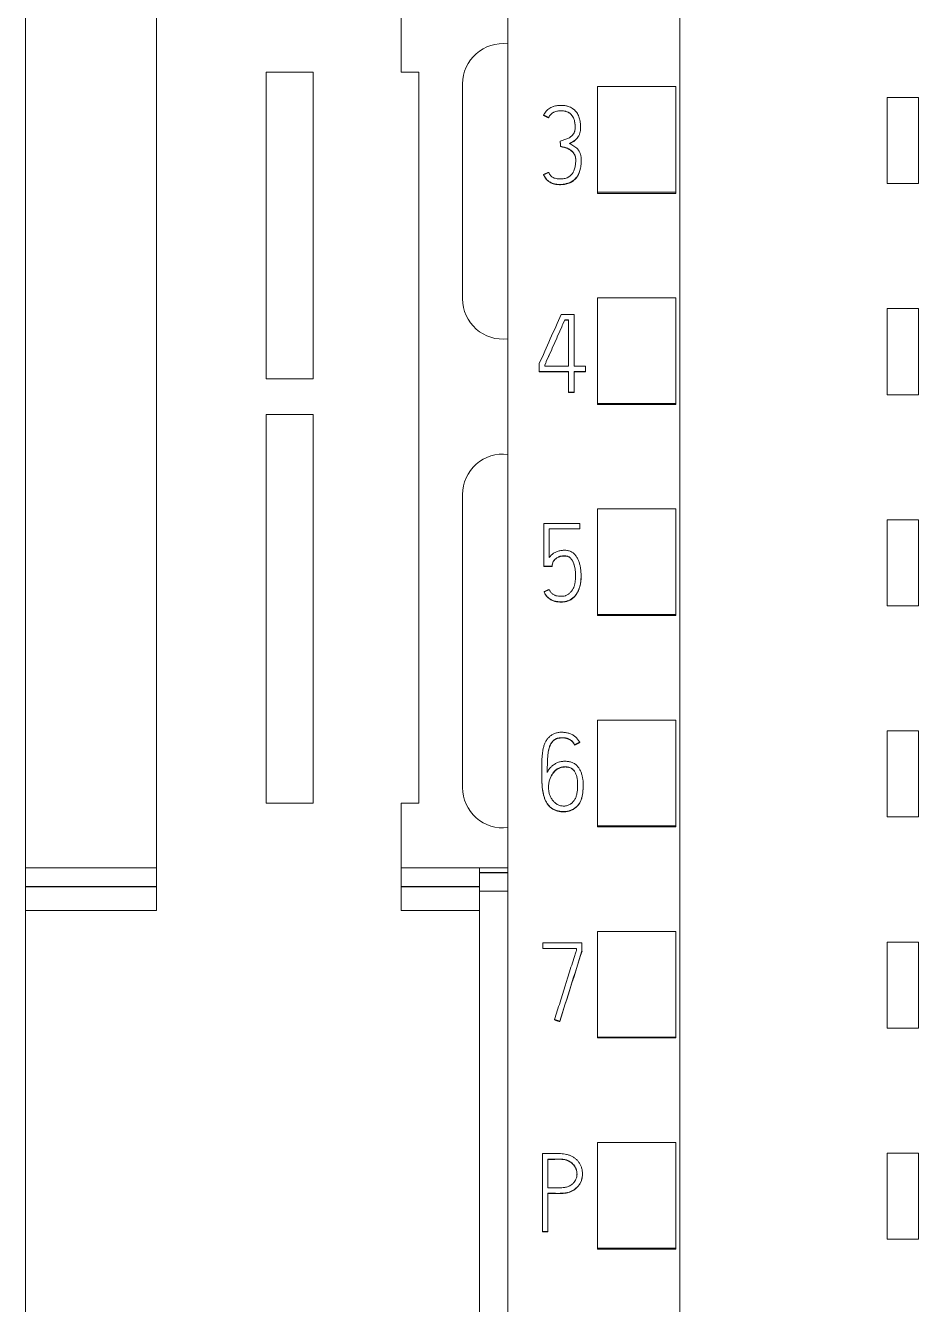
# Model space of a CAD drawing. Header units: millimetres. Extents: x 0 to 594, y 0 to 420.
# Drawn here: x 94.43 to 117.25, y 309.34 to 342.04 of the extents above; entities that cross this region are included whole.
import ezdxf

# ---------------------------------------------------------------- set-up
doc = ezdxf.new("R2010")
doc.units = ezdxf.units.MM
doc.layers.add('1', color=7, linetype='Continuous')

msp = doc.modelspace()

# ---------------------------------------------------------------- linework, layer by layer
at = {"layer": '1', "color": 7, "linetype": 'Continuous', "lineweight": 13}
for p, q in [((106.753, 360.281), (106.753, 246.863)), ((111.153, 358.001), (111.153, 249.185)), ((97.778, 343.592), (97.778, 319.409)), ((104.028, 340.851), (104.028, 343.592)), ((94.428, 342.501), (94.428, 320.501)), ((100.578, 333.003), (100.578, 340.851)), ((100.578, 340.851), (101.778, 340.851)), ((101.778, 340.851), (101.778, 333.003)), ((104.478, 340.851), (104.028, 340.851)), ((104.478, 322.151), (104.478, 340.851)), ((105.599, 340.551), (105.599, 335.051)), ((109.053, 337.779), (109.053, 340.482)), ((111.053, 340.482), (109.053, 340.482)), ((111.053, 337.779), (111.053, 340.482)), ((116.453, 338.001), (116.453, 340.201)), ((116.453, 340.201), (117.253, 340.201)), ((117.253, 340.201), (117.253, 338.001)), ((107.672, 339.751), (107.672, 339.745)), ((107.799, 339.687), (107.799, 339.681)), ((108.618, 339.433), (108.618, 339.439)), ((108.096, 339.088), (108.096, 339.082)), ((108.104, 338.95), (108.104, 338.944)), ((108.634, 338.583), (108.634, 338.589)), ((107.672, 338.229), (107.672, 338.223)), ((117.253, 338.001), (116.453, 338.001)), ((109.053, 337.749), (109.053, 337.779)), ((111.053, 337.779), (109.053, 337.779)), ((111.053, 337.749), (109.053, 337.749)), ((111.053, 337.749), (111.053, 337.779)), ((109.053, 332.377), (109.053, 335.08)), ((111.053, 335.08), (109.053, 335.08)), ((111.053, 332.377), (111.053, 335.08)), ((108.121, 334.654), (108.451, 334.654)), ((108.451, 334.654), (108.451, 333.328)), ((116.453, 334.801), (117.253, 334.801)), ((116.453, 332.601), (116.453, 334.801)), ((117.253, 334.801), (117.253, 332.601)), ((108.213, 334.516), (108.213, 334.51)), ((108.31, 334.516), (108.213, 334.516)), ((108.213, 334.51), (108.31, 334.51)), ((108.31, 333.328), (108.31, 334.516)), ((107.561, 333.19), (107.561, 333.394)), ((107.699, 333.364), (107.699, 333.328)), ((107.699, 333.328), (108.31, 333.328)), ((108.451, 333.328), (108.745, 333.328)), ((108.745, 333.328), (108.745, 333.19)), ((101.778, 333.003), (100.578, 333.003)), ((107.561, 333.19), (107.561, 333.184)), ((108.31, 333.19), (107.561, 333.19)), ((107.561, 333.184), (108.31, 333.184)), ((108.31, 332.662), (108.31, 333.19)), ((108.451, 333.19), (108.451, 332.662)), ((108.745, 333.19), (108.451, 333.19)), ((108.451, 333.184), (108.745, 333.184)), ((108.745, 333.19), (108.745, 333.184)), ((108.451, 332.662), (108.31, 332.662)), ((108.31, 332.662), (108.31, 332.656)), ((108.31, 332.656), (108.451, 332.656)), ((108.451, 332.662), (108.451, 332.656)), ((109.053, 332.35), (109.053, 332.377)), ((111.053, 332.377), (109.053, 332.377)), ((111.053, 332.35), (109.053, 332.35)), ((111.053, 332.35), (111.053, 332.377)), ((117.253, 332.601), (116.453, 332.601)), ((100.578, 322.153), (100.578, 332.098)), ((100.578, 332.098), (101.778, 332.098)), ((101.778, 332.098), (101.778, 322.153)), ((105.599, 322.551), (105.599, 330.051)), ((109.053, 326.976), (109.053, 329.678)), ((111.053, 329.678), (109.053, 329.678)), ((111.053, 326.976), (111.053, 329.678)), ((116.453, 327.201), (116.453, 329.401)), ((116.453, 329.401), (117.253, 329.401)), ((117.253, 329.401), (117.253, 327.201)), ((107.677, 329.31), (107.677, 328.216)), ((108.601, 329.31), (107.677, 329.31)), ((107.816, 328.437), (107.816, 329.172)), ((107.816, 329.172), (108.601, 329.172)), ((108.601, 329.166), (107.816, 329.166)), ((108.601, 329.172), (108.601, 329.31)), ((108.601, 329.172), (108.601, 329.166)), ((107.677, 328.216), (107.677, 328.209)), ((107.677, 328.216), (107.888, 328.216)), ((107.888, 328.209), (107.677, 328.209)), ((107.888, 328.216), (107.888, 328.209)), ((108.629, 327.951), (108.629, 327.957)), ((107.683, 327.56), (107.683, 327.554)), ((117.253, 327.201), (116.453, 327.201)), ((109.053, 326.95), (109.053, 326.976)), ((111.053, 326.976), (109.053, 326.976)), ((111.053, 326.95), (109.053, 326.95)), ((111.053, 326.95), (111.053, 326.976)), ((109.053, 321.574), (109.053, 324.276)), ((111.053, 324.276), (109.053, 324.276)), ((111.053, 321.574), (111.053, 324.276)), ((116.453, 321.801), (116.453, 324.001)), ((116.453, 324.001), (117.253, 324.001)), ((117.253, 324.001), (117.253, 321.801)), ((108.466, 323.647), (108.466, 323.641)), ((108.594, 323.713), (108.594, 323.707)), ((107.623, 322.909), (107.623, 322.903)), ((108.686, 322.61), (108.686, 322.617)), ((101.778, 322.153), (100.578, 322.153)), ((104.028, 319.409), (104.028, 322.151)), ((104.028, 322.151), (104.478, 322.151)), ((109.053, 321.55), (109.053, 321.574)), ((111.053, 321.574), (109.053, 321.574)), ((111.053, 321.55), (109.053, 321.55)), ((111.053, 321.55), (111.053, 321.574)), ((117.253, 321.801), (116.453, 321.801)), ((94.428, 320.501), (94.428, 320.018)), ((97.778, 320.501), (94.428, 320.501)), ((106.028, 320.501), (104.028, 320.501)), ((106.753, 320.501), (106.028, 320.501)), ((106.028, 320.372), (106.028, 319.901)), ((94.428, 320.018), (94.428, 319.409)), ((106.028, 319.901), (106.028, 301.834)), ((106.753, 319.901), (106.028, 319.901)), ((97.778, 319.409), (94.428, 319.409)), ((94.428, 319.409), (94.428, 304.465)), ((106.028, 319.409), (104.028, 319.409)), ((109.053, 316.173), (109.053, 318.875)), ((111.053, 318.875), (109.053, 318.875)), ((111.053, 316.173), (111.053, 318.875)), ((107.654, 318.44), (107.654, 318.581)), ((107.654, 318.581), (108.652, 318.581)), ((108.652, 318.581), (108.652, 318.379)), ((116.453, 316.401), (116.453, 318.601)), ((116.453, 318.601), (117.253, 318.601)), ((117.253, 318.601), (117.253, 316.401)), ((107.654, 318.44), (107.654, 318.434)), ((108.514, 318.44), (107.654, 318.44)), ((107.654, 318.434), (108.514, 318.434)), ((108.514, 318.401), (108.514, 318.44)), ((108.652, 318.379), (108.652, 318.373)), ((107.95, 316.62), (107.95, 316.614)), ((108.084, 316.576), (108.084, 316.57)), ((117.253, 316.401), (116.453, 316.401)), ((109.053, 316.15), (109.053, 316.173)), ((111.053, 316.173), (109.053, 316.173)), ((111.053, 316.15), (109.053, 316.15)), ((111.053, 316.15), (111.053, 316.173)), ((109.053, 310.771), (109.053, 313.473)), ((111.053, 313.473), (109.053, 313.473)), ((111.053, 310.771), (111.053, 313.473)), ((107.64, 313.193), (107.64, 311.198)), ((107.781, 312.318), (107.781, 313.052)), ((116.453, 311.001), (116.453, 313.201)), ((116.453, 313.201), (117.253, 313.201)), ((117.253, 313.201), (117.253, 311.001)), ((108.666, 312.666), (108.666, 312.672)), ((107.781, 311.198), (107.781, 312.177)), ((107.64, 311.198), (107.64, 311.192)), ((107.64, 311.198), (107.781, 311.198)), ((107.781, 311.192), (107.64, 311.192)), ((107.781, 311.198), (107.781, 311.192)), ((109.053, 310.75), (109.053, 310.771)), ((111.053, 310.771), (109.053, 310.771)), ((111.053, 310.75), (109.053, 310.75)), ((111.053, 310.75), (111.053, 310.771)), ((117.253, 311.001), (116.453, 311.001))]:
    msp.add_line(p, q, dxfattribs=at)
at = {"layer": '1', "color": 7, "linetype": 'Continuous', "lineweight": 25}
for p, q in [((106.753, 320.372), (106.028, 320.372)), ((97.778, 320.018), (94.428, 320.018)), ((106.028, 320.018), (104.028, 320.018))]:
    msp.add_line(p, q, dxfattribs=at)
at = {"layer": '1', "color": 7, "linetype": 'Continuous', "lineweight": 13}
for centre, start, end in [((106.628, 340.551), 83.025, 180), ((106.628, 335.051), 180, 276.975), ((106.628, 330.051), 83.025, 180), ((106.628, 322.551), 180, 276.975)]:
    msp.add_arc(centre, 1.029, start, end, dxfattribs=at)
for centre, major_axis, ratio, start_param, end_param in [((93.625, 239.097), (445.97, 1008.13), 0.023126, 1.486101, 1.487357), ((103.664, 240.702), (313.738, 999.409), 0.017713, 1.498557, 1.500366), ((103.735, 241.832), (311.41, 991.927), 0.017584, 1.499077, 1.5009)]:
    msp.add_ellipse(centre, major_axis=major_axis, ratio=ratio, start_param=start_param, end_param=end_param, dxfattribs=at)
for points, knots in [([(108.335, 339.024), (108.353, 339.033), (108.37, 339.043), (108.405, 339.063), (108.422, 339.073), (108.447, 339.089), (108.455, 339.095), (108.471, 339.107), (108.479, 339.113), (108.494, 339.126), (108.501, 339.133), (108.515, 339.148), (108.522, 339.155), (108.542, 339.178), (108.554, 339.195), (108.569, 339.22), (108.574, 339.229), (108.583, 339.247), (108.587, 339.257), (108.598, 339.285), (108.604, 339.304), (108.612, 339.343), (108.614, 339.363), (108.617, 339.404), (108.618, 339.424), (108.617, 339.464), (108.617, 339.484), (108.613, 339.544), (108.607, 339.583), (108.594, 339.642), (108.589, 339.662), (108.577, 339.7), (108.563, 339.738), (108.544, 339.774), (108.523, 339.808), (108.511, 339.825), (108.485, 339.856), (108.465, 339.877), (108.442, 339.897), (108.426, 339.909), (108.418, 339.915), (108.375, 339.944), (108.339, 339.961), (108.29, 339.976), (108.281, 339.979), (108.261, 339.984), (108.231, 339.991), (108.182, 339.997), (108.141, 339.999), (108.101, 340), (108.081, 339.999), (108.02, 339.995), (107.981, 339.989), (107.932, 339.975), (107.923, 339.971), (107.904, 339.964), (107.894, 339.961), (107.866, 339.948), (107.831, 339.93), (107.798, 339.906), (107.774, 339.887), (107.766, 339.88), (107.752, 339.866), (107.745, 339.859), (107.724, 339.837), (107.712, 339.821), (107.695, 339.796), (107.69, 339.787), (107.68, 339.769), (107.676, 339.76), (107.672, 339.751)], [0, 0, 0, 0, 0.03125, 0.03125, 0.0625, 0.0625, 0.078125, 0.078125, 0.09375, 0.09375, 0.109375, 0.109375, 0.125, 0.125, 0.15625, 0.15625, 0.171875, 0.171875, 0.1875, 0.1875, 0.21875, 0.21875, 0.25, 0.25, 0.28125, 0.28125, 0.3125, 0.3125, 0.375, 0.375, 0.40625, 0.40625, 0.4375, 0.46875, 0.46875, 0.5, 0.5, 0.53125, 0.546875, 0.546875, 0.5625, 0.5625, 0.625, 0.625, 0.640625, 0.640625, 0.65625, 0.6875, 0.71875, 0.71875, 0.75, 0.75, 0.8125, 0.8125, 0.828125, 0.828125, 0.84375, 0.84375, 0.875, 0.90625, 0.90625, 0.921875, 0.921875, 0.9375, 0.9375, 0.96875, 0.96875, 0.984375, 0.984375, 1, 1, 1, 1]), ([(107.799, 339.687), (107.807, 339.702), (107.815, 339.716), (107.833, 339.743), (107.844, 339.756), (107.861, 339.774), (107.867, 339.78), (107.88, 339.79), (107.886, 339.795), (107.899, 339.805), (107.906, 339.81), (107.92, 339.818), (107.928, 339.822), (107.95, 339.833), (107.966, 339.839), (107.997, 339.848), (108.014, 339.852), (108.046, 339.857), (108.063, 339.859), (108.096, 339.861), (108.112, 339.862), (108.162, 339.861), (108.195, 339.857), (108.235, 339.847), (108.243, 339.845), (108.259, 339.84), (108.267, 339.837), (108.29, 339.828), (108.305, 339.821), (108.326, 339.807), (108.333, 339.803), (108.346, 339.792), (108.352, 339.787), (108.37, 339.77), (108.381, 339.758), (108.397, 339.738), (108.402, 339.732), (108.411, 339.718), (108.424, 339.697), (108.435, 339.675), (108.447, 339.644), (108.453, 339.628), (108.461, 339.596), (108.465, 339.58), (108.473, 339.532), (108.476, 339.499), (108.476, 339.45), (108.476, 339.433), (108.475, 339.4), (108.474, 339.384), (108.47, 339.359), (108.468, 339.351), (108.464, 339.335), (108.461, 339.327), (108.452, 339.304), (108.445, 339.289), (108.432, 339.268), (108.427, 339.262), (108.417, 339.248), (108.412, 339.242), (108.401, 339.23), (108.395, 339.224), (108.383, 339.212), (108.377, 339.207), (108.357, 339.191), (108.343, 339.182), (108.315, 339.165), (108.3, 339.158), (108.27, 339.144), (108.255, 339.138), (108.223, 339.127), (108.208, 339.122), (108.16, 339.107), (108.128, 339.097), (108.096, 339.088)], [0, 0, 0, 0, 0.03125, 0.03125, 0.0625, 0.0625, 0.078125, 0.078125, 0.09375, 0.09375, 0.109375, 0.109375, 0.125, 0.125, 0.15625, 0.15625, 0.1875, 0.1875, 0.21875, 0.21875, 0.25, 0.25, 0.3125, 0.3125, 0.328125, 0.328125, 0.34375, 0.34375, 0.375, 0.375, 0.390625, 0.390625, 0.40625, 0.40625, 0.4375, 0.4375, 0.453125, 0.453125, 0.46875, 0.5, 0.5, 0.53125, 0.53125, 0.5625, 0.5625, 0.625, 0.625, 0.65625, 0.65625, 0.6875, 0.6875, 0.703125, 0.703125, 0.71875, 0.71875, 0.75, 0.75, 0.765625, 0.765625, 0.78125, 0.78125, 0.796875, 0.796875, 0.8125, 0.8125, 0.84375, 0.84375, 0.875, 0.875, 0.90625, 0.90625, 0.9375, 0.9375, 1, 1, 1, 1]), ([(108.476, 339.444), (108.476, 339.448), (108.476, 339.453), (108.476, 339.49), (108.473, 339.522), (108.466, 339.565), (108.464, 339.576), (108.462, 339.587)], [0, 0, 0, 0, 0.087818, 0.087818, 0.771228, 0.771228, 1, 1, 1, 1]), ([(108.523, 339.151), (108.512, 339.138), (108.5, 339.126), (108.48, 339.108), (108.472, 339.102), (108.456, 339.089), (108.448, 339.084), (108.423, 339.067), (108.405, 339.057), (108.37, 339.037), (108.353, 339.027), (108.335, 339.018)], [0, 0, 0, 0, 0.218648, 0.218648, 0.348874, 0.348874, 0.479099, 0.479099, 0.739549, 0.739549, 1, 1, 1, 1]), ([(107.672, 338.229), (107.68, 338.209), (107.69, 338.191), (107.711, 338.155), (107.722, 338.137), (107.742, 338.112), (107.749, 338.104), (107.764, 338.089), (107.771, 338.082), (107.795, 338.062), (107.813, 338.05), (107.84, 338.034), (107.849, 338.029), (107.868, 338.02), (107.878, 338.015), (107.907, 338.004), (107.927, 337.997), (107.968, 337.987), (107.989, 337.984), (108.031, 337.979), (108.052, 337.978), (108.094, 337.977), (108.115, 337.977), (108.157, 337.98), (108.178, 337.982), (108.209, 337.986), (108.219, 337.988), (108.24, 337.992), (108.25, 337.995), (108.281, 338.002), (108.301, 338.009), (108.33, 338.02), (108.34, 338.024), (108.359, 338.033), (108.369, 338.038), (108.396, 338.054), (108.414, 338.065), (108.447, 338.09), (108.462, 338.104), (108.492, 338.134), (108.506, 338.15), (108.531, 338.184), (108.542, 338.202), (108.557, 338.229), (108.562, 338.239), (108.571, 338.258), (108.575, 338.267), (108.595, 338.316), (108.607, 338.356), (108.62, 338.417), (108.623, 338.438), (108.629, 338.479), (108.631, 338.5), (108.633, 338.542), (108.634, 338.563), (108.634, 338.605), (108.634, 338.625), (108.631, 338.667), (108.628, 338.687), (108.621, 338.718), (108.619, 338.729), (108.613, 338.749), (108.609, 338.759), (108.598, 338.789), (108.589, 338.808), (108.573, 338.835), (108.567, 338.844), (108.555, 338.862), (108.549, 338.87), (108.528, 338.894), (108.513, 338.909), (108.481, 338.936), (108.463, 338.949), (108.427, 338.972), (108.409, 338.983), (108.372, 339.004), (108.354, 339.015), (108.335, 339.024)], [0, 0, 0, 0, 0.03125, 0.03125, 0.0625, 0.0625, 0.078125, 0.078125, 0.09375, 0.09375, 0.125, 0.125, 0.140625, 0.140625, 0.15625, 0.15625, 0.1875, 0.1875, 0.21875, 0.21875, 0.25, 0.25, 0.28125, 0.28125, 0.3125, 0.3125, 0.328125, 0.328125, 0.34375, 0.34375, 0.375, 0.375, 0.390625, 0.390625, 0.40625, 0.40625, 0.4375, 0.4375, 0.46875, 0.46875, 0.5, 0.5, 0.53125, 0.53125, 0.546875, 0.546875, 0.5625, 0.5625, 0.625, 0.625, 0.65625, 0.65625, 0.6875, 0.6875, 0.71875, 0.71875, 0.75, 0.75, 0.78125, 0.78125, 0.796875, 0.796875, 0.8125, 0.8125, 0.84375, 0.84375, 0.859375, 0.859375, 0.875, 0.875, 0.90625, 0.90625, 0.9375, 0.9375, 0.96875, 0.96875, 1, 1, 1, 1]), ([(108.104, 338.95), (108.139, 338.944), (108.172, 338.936), (108.221, 338.922), (108.238, 338.917), (108.27, 338.906), (108.286, 338.899), (108.309, 338.888), (108.317, 338.883), (108.332, 338.875), (108.34, 338.871), (108.361, 338.857), (108.375, 338.846), (108.395, 338.83), (108.401, 338.824), (108.413, 338.811), (108.419, 338.805), (108.436, 338.785), (108.446, 338.771), (108.459, 338.749), (108.463, 338.741), (108.47, 338.725), (108.474, 338.717), (108.482, 338.693), (108.486, 338.676), (108.491, 338.642), (108.492, 338.625), (108.493, 338.59), (108.493, 338.573), (108.49, 338.522), (108.486, 338.488), (108.478, 338.437), (108.474, 338.42), (108.466, 338.387), (108.461, 338.37), (108.45, 338.337), (108.444, 338.321), (108.432, 338.298), (108.428, 338.29), (108.42, 338.275), (108.415, 338.268), (108.391, 338.232), (108.368, 338.207), (108.332, 338.181), (108.325, 338.177), (108.31, 338.168), (108.303, 338.163), (108.28, 338.152), (108.264, 338.146), (108.23, 338.135), (108.213, 338.131), (108.18, 338.124), (108.145, 338.12), (108.111, 338.118), (108.076, 338.118), (108.059, 338.119), (108.024, 338.122), (108.007, 338.124), (107.973, 338.131), (107.957, 338.136), (107.924, 338.148), (107.909, 338.156), (107.887, 338.171), (107.88, 338.176), (107.867, 338.187), (107.861, 338.193), (107.849, 338.206), (107.844, 338.212), (107.833, 338.226), (107.828, 338.233), (107.814, 338.255), (107.806, 338.271), (107.799, 338.287)], [0, 0, 0, 0, 0.0625, 0.0625, 0.09375, 0.09375, 0.125, 0.125, 0.140625, 0.140625, 0.15625, 0.15625, 0.1875, 0.1875, 0.203125, 0.203125, 0.21875, 0.21875, 0.25, 0.25, 0.265625, 0.265625, 0.28125, 0.28125, 0.3125, 0.3125, 0.34375, 0.34375, 0.375, 0.375, 0.4375, 0.4375, 0.46875, 0.46875, 0.5, 0.5, 0.53125, 0.53125, 0.546875, 0.546875, 0.5625, 0.5625, 0.625, 0.625, 0.640625, 0.640625, 0.65625, 0.65625, 0.6875, 0.6875, 0.71875, 0.71875, 0.75, 0.78125, 0.78125, 0.8125, 0.8125, 0.84375, 0.84375, 0.875, 0.875, 0.90625, 0.90625, 0.921875, 0.921875, 0.9375, 0.9375, 0.953125, 0.953125, 0.96875, 0.96875, 1, 1, 1, 1]), ([(108.493, 338.586), (108.493, 338.591), (108.493, 338.596), (108.492, 338.61), (108.492, 338.619), (108.491, 338.636), (108.49, 338.645), (108.486, 338.67), (108.482, 338.687), (108.473, 338.711), (108.47, 338.719), (108.463, 338.735), (108.459, 338.743), (108.446, 338.765), (108.436, 338.779), (108.414, 338.805), (108.401, 338.818), (108.375, 338.84), (108.361, 338.85), (108.332, 338.869), (108.317, 338.878), (108.286, 338.893), (108.27, 338.899), (108.238, 338.911), (108.222, 338.916), (108.172, 338.93), (108.138, 338.938), (108.104, 338.944)], [0, 0, 0, 0, 0.026635, 0.026635, 0.070879, 0.070879, 0.115123, 0.115123, 0.20361, 0.20361, 0.247854, 0.247854, 0.292098, 0.292098, 0.380586, 0.380586, 0.469074, 0.469074, 0.557561, 0.557561, 0.646049, 0.646049, 0.734537, 0.734537, 0.823025, 0.823025, 1, 1, 1, 1]), ([(108.634, 338.583), (108.634, 338.582), (108.634, 338.582), (108.634, 338.56), (108.634, 338.539), (108.631, 338.497), (108.629, 338.477), (108.624, 338.435), (108.62, 338.414), (108.608, 338.353), (108.596, 338.313), (108.577, 338.265), (108.573, 338.255), (108.564, 338.236), (108.559, 338.227), (108.544, 338.199), (108.532, 338.181), (108.508, 338.147), (108.494, 338.131), (108.472, 338.108), (108.465, 338.101), (108.449, 338.087), (108.441, 338.08), (108.416, 338.06), (108.399, 338.049), (108.371, 338.033), (108.362, 338.028), (108.343, 338.019), (108.333, 338.015), (108.284, 337.996), (108.243, 337.985), (108.18, 337.976), (108.159, 337.974), (108.117, 337.971), (108.096, 337.971), (108.054, 337.972), (108.033, 337.973), (108.001, 337.976), (107.991, 337.978), (107.97, 337.981), (107.959, 337.983), (107.928, 337.991), (107.908, 337.997), (107.879, 338.009), (107.869, 338.013), (107.85, 338.022), (107.84, 338.027), (107.813, 338.043), (107.796, 338.055), (107.772, 338.076), (107.764, 338.083), (107.749, 338.098), (107.742, 338.106), (107.722, 338.131), (107.711, 338.148), (107.69, 338.185), (107.68, 338.203), (107.672, 338.223)], [0, 0, 0, 0, 0.001389, 0.001389, 0.044807, 0.044807, 0.088225, 0.088225, 0.131643, 0.131643, 0.218479, 0.218479, 0.240188, 0.240188, 0.261896, 0.261896, 0.305314, 0.305314, 0.348732, 0.348732, 0.370441, 0.370441, 0.39215, 0.39215, 0.435568, 0.435568, 0.457277, 0.457277, 0.478986, 0.478986, 0.565821, 0.565821, 0.609239, 0.609239, 0.652657, 0.652657, 0.696075, 0.696075, 0.717784, 0.717784, 0.739493, 0.739493, 0.782911, 0.782911, 0.80462, 0.80462, 0.826329, 0.826329, 0.869746, 0.869746, 0.891455, 0.891455, 0.913164, 0.913164, 0.956582, 0.956582, 1, 1, 1, 1]), ([(108.213, 334.516), (108.202, 334.492), (108.192, 334.468), (108.17, 334.42), (108.16, 334.396), (108.128, 334.324), (108.107, 334.276), (108.064, 334.18), (108.043, 334.131), (108, 334.035), (107.979, 333.987), (107.936, 333.892), (107.914, 333.844), (107.872, 333.748), (107.85, 333.7), (107.807, 333.604), (107.786, 333.556), (107.754, 333.484), (107.743, 333.46), (107.727, 333.424), (107.721, 333.412), (107.71, 333.388), (107.705, 333.376), (107.699, 333.364)], [0, 0, 0, 0, 0.0625, 0.0625, 0.125, 0.125, 0.25, 0.25, 0.375, 0.375, 0.5, 0.5, 0.625, 0.625, 0.75, 0.75, 0.875, 0.875, 0.9375, 0.9375, 0.96875, 0.96875, 1, 1, 1, 1]), ([(107.699, 333.358), (107.705, 333.37), (107.71, 333.382), (107.721, 333.406), (107.727, 333.418), (107.743, 333.453), (107.754, 333.477), (107.786, 333.549), (107.807, 333.597), (107.85, 333.693), (107.872, 333.741), (107.914, 333.837), (107.936, 333.885), (107.979, 333.981), (108, 334.029), (108.043, 334.125), (108.064, 334.173), (108.107, 334.27), (108.128, 334.318), (108.16, 334.39), (108.17, 334.414), (108.192, 334.462), (108.202, 334.486), (108.213, 334.51)], [0, 0, 0, 0, 0.03125, 0.03125, 0.0625, 0.0625, 0.125, 0.125, 0.25, 0.25, 0.375, 0.375, 0.5, 0.5, 0.625, 0.625, 0.75, 0.75, 0.875, 0.875, 0.9375, 0.9375, 1, 1, 1, 1]), ([(107.683, 327.56), (107.695, 327.534), (107.709, 327.509), (107.733, 327.473), (107.741, 327.461), (107.76, 327.439), (107.77, 327.428), (107.792, 327.409), (107.803, 327.4), (107.826, 327.383), (107.838, 327.375), (107.863, 327.36), (107.876, 327.353), (107.903, 327.341), (107.916, 327.335), (107.944, 327.326), (107.958, 327.322), (107.986, 327.315), (108, 327.312), (108.029, 327.308), (108.044, 327.307), (108.066, 327.306), (108.073, 327.305), (108.088, 327.305), (108.095, 327.304), (108.117, 327.303), (108.132, 327.303), (108.161, 327.304), (108.176, 327.305), (108.205, 327.308), (108.219, 327.311), (108.248, 327.317), (108.262, 327.321), (108.304, 327.334), (108.331, 327.346), (108.37, 327.368), (108.382, 327.376), (108.406, 327.393), (108.417, 327.402), (108.439, 327.421), (108.45, 327.431), (108.47, 327.453), (108.479, 327.464), (108.506, 327.499), (108.522, 327.524), (108.543, 327.562), (108.55, 327.575), (108.562, 327.601), (108.568, 327.615), (108.584, 327.656), (108.593, 327.684), (108.608, 327.74), (108.614, 327.768), (108.62, 327.811), (108.622, 327.826), (108.625, 327.855), (108.626, 327.869), (108.628, 327.913), (108.629, 327.942), (108.628, 328.001), (108.626, 328.059), (108.621, 328.117), (108.613, 328.174), (108.608, 328.203), (108.599, 328.246), (108.595, 328.26), (108.588, 328.289), (108.583, 328.303), (108.57, 328.344), (108.559, 328.372), (108.539, 328.411), (108.532, 328.424), (108.517, 328.449), (108.509, 328.462), (108.484, 328.497), (108.465, 328.519), (108.42, 328.558), (108.396, 328.574), (108.356, 328.594), (108.342, 328.599), (108.314, 328.609), (108.3, 328.612), (108.271, 328.618), (108.256, 328.619), (108.226, 328.622), (108.212, 328.622), (108.182, 328.622), (108.168, 328.621), (108.139, 328.618), (108.124, 328.617), (108.095, 328.612), (108.081, 328.609), (108.052, 328.602), (108.038, 328.598), (108.01, 328.588), (107.996, 328.583), (107.97, 328.571), (107.957, 328.564), (107.932, 328.548), (107.919, 328.54), (107.896, 328.522), (107.884, 328.513), (107.863, 328.493), (107.853, 328.482), (107.834, 328.46), (107.824, 328.449), (107.816, 328.437)], [0, 0, 0, 0, 0.03125, 0.03125, 0.046875, 0.046875, 0.0625, 0.0625, 0.078125, 0.078125, 0.09375, 0.09375, 0.109375, 0.109375, 0.125, 0.125, 0.140625, 0.140625, 0.15625, 0.15625, 0.171875, 0.171875, 0.179688, 0.179688, 0.1875, 0.1875, 0.203125, 0.203125, 0.21875, 0.21875, 0.234375, 0.234375, 0.25, 0.25, 0.28125, 0.28125, 0.296875, 0.296875, 0.3125, 0.3125, 0.328125, 0.328125, 0.34375, 0.34375, 0.375, 0.375, 0.390625, 0.390625, 0.40625, 0.40625, 0.4375, 0.4375, 0.46875, 0.46875, 0.484375, 0.484375, 0.5, 0.5, 0.53125, 0.53125, 0.5625, 0.59375, 0.59375, 0.625, 0.625, 0.640625, 0.640625, 0.65625, 0.65625, 0.6875, 0.6875, 0.703125, 0.703125, 0.71875, 0.71875, 0.75, 0.75, 0.78125, 0.78125, 0.796875, 0.796875, 0.8125, 0.8125, 0.828125, 0.828125, 0.84375, 0.84375, 0.859375, 0.859375, 0.875, 0.875, 0.890625, 0.890625, 0.90625, 0.90625, 0.921875, 0.921875, 0.9375, 0.9375, 0.953125, 0.953125, 0.96875, 0.96875, 0.984375, 0.984375, 1, 1, 1, 1]), ([(107.888, 328.216), (107.889, 328.239), (107.892, 328.261), (107.901, 328.295), (107.905, 328.306), (107.914, 328.327), (107.919, 328.337), (107.931, 328.357), (107.938, 328.366), (107.953, 328.384), (107.961, 328.392), (107.978, 328.407), (107.987, 328.415), (108.006, 328.428), (108.016, 328.434), (108.036, 328.446), (108.046, 328.451), (108.067, 328.46), (108.078, 328.464), (108.112, 328.474), (108.134, 328.478), (108.169, 328.481), (108.18, 328.481), (108.204, 328.481), (108.215, 328.48), (108.238, 328.478), (108.249, 328.477), (108.266, 328.473), (108.272, 328.472), (108.283, 328.468), (108.289, 328.467), (108.305, 328.461), (108.316, 328.456), (108.335, 328.444), (108.345, 328.437), (108.362, 328.421), (108.37, 328.413), (108.384, 328.395), (108.391, 328.385), (108.41, 328.356), (108.42, 328.335), (108.438, 328.293), (108.445, 328.271), (108.465, 328.205), (108.474, 328.16), (108.483, 328.092), (108.485, 328.069), (108.488, 328.024), (108.489, 328.001), (108.49, 327.932), (108.488, 327.886), (108.479, 327.818), (108.476, 327.796), (108.468, 327.762), (108.465, 327.751), (108.459, 327.729), (108.456, 327.718), (108.445, 327.685), (108.436, 327.663), (108.42, 327.632), (108.415, 327.622), (108.403, 327.602), (108.396, 327.593), (108.376, 327.564), (108.361, 327.547), (108.337, 327.523), (108.328, 327.515), (108.31, 327.501), (108.3, 327.494), (108.281, 327.482), (108.27, 327.476), (108.249, 327.467), (108.238, 327.463), (108.205, 327.452), (108.182, 327.449), (108.147, 327.445), (108.136, 327.445), (108.113, 327.444), (108.101, 327.444), (108.066, 327.445), (108.043, 327.448), (108.009, 327.455), (107.998, 327.457), (107.976, 327.465), (107.965, 327.469), (107.933, 327.483), (107.913, 327.495), (107.886, 327.517), (107.877, 327.524), (107.861, 327.541), (107.845, 327.558), (107.832, 327.577), (107.821, 327.597), (107.815, 327.608), (107.81, 327.618)], [0, 0, 0, 0, 0.03125, 0.03125, 0.046875, 0.046875, 0.0625, 0.0625, 0.078125, 0.078125, 0.09375, 0.09375, 0.109375, 0.109375, 0.125, 0.125, 0.140625, 0.140625, 0.15625, 0.15625, 0.1875, 0.1875, 0.203125, 0.203125, 0.21875, 0.21875, 0.234375, 0.234375, 0.242187, 0.242187, 0.25, 0.25, 0.265625, 0.265625, 0.28125, 0.28125, 0.296875, 0.296875, 0.3125, 0.3125, 0.34375, 0.34375, 0.375, 0.375, 0.4375, 0.4375, 0.46875, 0.46875, 0.5, 0.5, 0.5625, 0.5625, 0.59375, 0.59375, 0.609375, 0.609375, 0.625, 0.625, 0.65625, 0.65625, 0.671875, 0.671875, 0.6875, 0.6875, 0.71875, 0.71875, 0.734375, 0.734375, 0.75, 0.75, 0.765625, 0.765625, 0.78125, 0.78125, 0.8125, 0.8125, 0.828125, 0.828125, 0.84375, 0.84375, 0.875, 0.875, 0.890625, 0.890625, 0.90625, 0.90625, 0.9375, 0.9375, 0.953125, 0.953125, 0.96875, 0.984375, 0.984375, 1, 1, 1, 1]), ([(108.489, 327.953), (108.489, 327.959), (108.489, 327.965), (108.489, 327.993), (108.488, 328.016), (108.485, 328.062), (108.483, 328.084), (108.477, 328.13), (108.474, 328.152), (108.464, 328.198), (108.459, 328.22), (108.449, 328.253), (108.445, 328.264), (108.438, 328.286), (108.434, 328.297), (108.42, 328.329), (108.41, 328.349), (108.392, 328.379), (108.385, 328.388), (108.37, 328.406), (108.362, 328.415), (108.345, 328.43), (108.336, 328.437), (108.316, 328.449), (108.306, 328.454), (108.284, 328.462), (108.273, 328.465), (108.25, 328.47), (108.239, 328.472), (108.216, 328.474), (108.204, 328.475), (108.181, 328.475), (108.169, 328.475), (108.146, 328.473), (108.135, 328.471), (108.112, 328.467), (108.09, 328.462), (108.068, 328.454), (108.047, 328.445), (108.036, 328.44), (108.006, 328.423), (107.987, 328.41), (107.962, 328.386), (107.954, 328.378), (107.939, 328.36), (107.932, 328.351), (107.919, 328.332), (107.914, 328.321), (107.905, 328.3), (107.901, 328.289), (107.895, 328.267), (107.893, 328.256), (107.889, 328.233), (107.888, 328.221), (107.888, 328.209)], [0, 0, 0, 0, 0.015899, 0.015899, 0.077406, 0.077406, 0.138912, 0.138912, 0.200418, 0.200418, 0.261925, 0.261925, 0.292678, 0.292678, 0.323431, 0.323431, 0.384937, 0.384937, 0.41569, 0.41569, 0.446443, 0.446443, 0.477197, 0.477197, 0.50795, 0.50795, 0.538703, 0.538703, 0.569456, 0.569456, 0.600209, 0.600209, 0.630962, 0.630962, 0.661715, 0.661715, 0.692469, 0.723222, 0.723222, 0.753975, 0.753975, 0.815481, 0.815481, 0.846234, 0.846234, 0.876987, 0.876987, 0.907741, 0.907741, 0.938494, 0.938494, 0.969247, 0.969247, 1, 1, 1, 1]), ([(108.629, 327.951), (108.629, 327.93), (108.628, 327.908), (108.626, 327.858), (108.623, 327.829), (108.617, 327.786), (108.615, 327.772), (108.61, 327.743), (108.606, 327.729), (108.596, 327.686), (108.587, 327.658), (108.566, 327.603), (108.554, 327.577), (108.527, 327.525), (108.511, 327.5), (108.485, 327.465), (108.476, 327.454), (108.456, 327.432), (108.446, 327.421), (108.413, 327.391), (108.39, 327.374), (108.352, 327.351), (108.339, 327.345), (108.312, 327.332), (108.298, 327.327), (108.257, 327.312), (108.228, 327.306), (108.184, 327.3), (108.169, 327.298), (108.14, 327.297), (108.125, 327.297), (108.096, 327.298), (108.081, 327.299), (108.052, 327.3), (108.038, 327.301), (108.008, 327.305), (107.994, 327.307), (107.965, 327.314), (107.951, 327.318), (107.923, 327.327), (107.909, 327.332), (107.882, 327.344), (107.869, 327.35), (107.843, 327.365), (107.831, 327.373), (107.807, 327.391), (107.795, 327.4), (107.773, 327.419), (107.763, 327.43), (107.744, 327.452), (107.735, 327.464), (107.709, 327.501), (107.695, 327.527), (107.683, 327.554)], [0, 0, 0, 0, 0.044434, 0.044434, 0.104157, 0.104157, 0.134018, 0.134018, 0.16388, 0.16388, 0.223602, 0.223602, 0.283325, 0.283325, 0.343048, 0.343048, 0.37291, 0.37291, 0.402771, 0.402771, 0.462494, 0.462494, 0.492355, 0.492355, 0.522217, 0.522217, 0.58194, 0.58194, 0.611801, 0.611801, 0.641663, 0.641663, 0.671524, 0.671524, 0.701386, 0.701386, 0.731247, 0.731247, 0.761108, 0.761108, 0.79097, 0.79097, 0.820831, 0.820831, 0.850693, 0.850693, 0.880554, 0.880554, 0.910416, 0.910416, 0.940277, 0.940277, 1, 1, 1, 1]), ([(108.594, 323.713), (108.579, 323.738), (108.563, 323.762), (108.537, 323.796), (108.528, 323.807), (108.508, 323.829), (108.498, 323.839), (108.465, 323.868), (108.442, 323.885), (108.405, 323.907), (108.392, 323.913), (108.365, 323.925), (108.352, 323.931), (108.311, 323.945), (108.283, 323.952), (108.24, 323.96), (108.226, 323.962), (108.197, 323.965), (108.183, 323.967), (108.14, 323.969), (108.111, 323.969), (108.068, 323.965), (108.053, 323.963), (108.025, 323.958), (108.011, 323.955), (107.968, 323.944), (107.942, 323.934), (107.903, 323.914), (107.891, 323.907), (107.866, 323.891), (107.854, 323.882), (107.82, 323.855), (107.8, 323.835), (107.771, 323.803), (107.762, 323.791), (107.745, 323.767), (107.738, 323.755), (107.716, 323.718), (107.704, 323.692), (107.683, 323.637), (107.675, 323.61), (107.661, 323.554), (107.656, 323.526), (107.647, 323.47), (107.643, 323.442), (107.634, 323.356), (107.63, 323.299), (107.626, 323.184), (107.625, 323.127), (107.622, 322.955), (107.621, 322.84), (107.627, 322.697), (107.628, 322.669), (107.632, 322.612), (107.635, 322.583), (107.644, 322.498), (107.653, 322.441), (107.67, 322.371), (107.673, 322.357), (107.681, 322.329), (107.686, 322.315), (107.699, 322.274), (107.71, 322.248), (107.728, 322.208), (107.735, 322.195), (107.749, 322.17), (107.756, 322.157), (107.78, 322.121), (107.798, 322.098), (107.828, 322.067), (107.839, 322.057), (107.861, 322.039), (107.873, 322.03), (107.909, 322.006), (107.935, 321.993), (107.975, 321.976), (107.989, 321.971), (108.017, 321.962), (108.031, 321.958), (108.073, 321.948), (108.101, 321.943), (108.144, 321.939), (108.159, 321.938), (108.188, 321.938), (108.203, 321.938), (108.246, 321.941), (108.274, 321.945), (108.316, 321.956), (108.33, 321.96), (108.358, 321.969), (108.372, 321.975), (108.411, 321.992), (108.436, 322.006), (108.472, 322.031), (108.484, 322.039), (108.506, 322.058), (108.517, 322.068), (108.548, 322.099), (108.566, 322.121), (108.59, 322.157), (108.597, 322.17), (108.61, 322.196), (108.616, 322.209), (108.633, 322.249), (108.642, 322.277), (108.653, 322.319), (108.656, 322.333), (108.662, 322.361), (108.664, 322.375), (108.671, 322.418), (108.675, 322.447), (108.684, 322.533), (108.687, 322.59), (108.685, 322.676), (108.683, 322.704), (108.676, 322.762), (108.671, 322.79), (108.659, 322.848), (108.652, 322.876), (108.634, 322.931), (108.623, 322.958), (108.598, 323.011), (108.584, 323.037), (108.551, 323.084), (108.532, 323.107), (108.5, 323.137), (108.488, 323.146), (108.464, 323.163), (108.452, 323.17), (108.426, 323.184), (108.413, 323.19), (108.385, 323.201), (108.371, 323.205), (108.329, 323.216), (108.3, 323.221), (108.256, 323.225), (108.241, 323.226), (108.212, 323.227), (108.197, 323.227), (108.154, 323.224), (108.125, 323.22), (108.081, 323.21), (108.067, 323.206), (108.04, 323.197), (108.026, 323.192), (107.987, 323.174), (107.961, 323.16), (107.925, 323.135), (107.913, 323.126), (107.89, 323.108), (107.879, 323.098), (107.848, 323.068), (107.829, 323.046), (107.794, 322.998), (107.778, 322.973), (107.765, 322.947)], [0, 0, 0, 0, 0.015625, 0.015625, 0.023437, 0.023437, 0.03125, 0.03125, 0.046875, 0.046875, 0.054687, 0.054687, 0.0625, 0.0625, 0.078125, 0.078125, 0.085937, 0.085937, 0.09375, 0.09375, 0.109375, 0.109375, 0.117187, 0.117187, 0.125, 0.125, 0.140625, 0.140625, 0.148437, 0.148437, 0.15625, 0.15625, 0.171875, 0.171875, 0.179687, 0.179687, 0.1875, 0.1875, 0.203125, 0.203125, 0.21875, 0.21875, 0.234375, 0.234375, 0.25, 0.25, 0.28125, 0.28125, 0.3125, 0.3125, 0.375, 0.375, 0.390625, 0.390625, 0.40625, 0.40625, 0.4375, 0.4375, 0.445313, 0.445313, 0.453125, 0.453125, 0.46875, 0.46875, 0.476563, 0.476563, 0.484375, 0.484375, 0.5, 0.5, 0.507813, 0.507813, 0.515625, 0.515625, 0.53125, 0.53125, 0.539063, 0.539063, 0.546875, 0.546875, 0.5625, 0.5625, 0.570313, 0.570313, 0.578125, 0.578125, 0.59375, 0.59375, 0.601563, 0.601563, 0.609375, 0.609375, 0.625, 0.625, 0.632813, 0.632813, 0.640625, 0.640625, 0.65625, 0.65625, 0.664063, 0.664063, 0.671875, 0.671875, 0.6875, 0.6875, 0.695313, 0.695313, 0.703125, 0.703125, 0.71875, 0.71875, 0.75, 0.75, 0.765625, 0.765625, 0.78125, 0.78125, 0.796875, 0.796875, 0.8125, 0.8125, 0.828125, 0.828125, 0.84375, 0.84375, 0.851563, 0.851563, 0.859375, 0.859375, 0.867188, 0.867188, 0.875, 0.875, 0.890625, 0.890625, 0.898438, 0.898438, 0.90625, 0.90625, 0.921875, 0.921875, 0.929688, 0.929688, 0.9375, 0.9375, 0.953125, 0.953125, 0.960938, 0.960938, 0.96875, 0.96875, 0.984375, 0.984375, 1, 1, 1, 1]), ([(107.765, 322.947), (107.764, 323.008), (107.765, 323.069), (107.767, 323.16), (107.768, 323.191), (107.771, 323.251), (107.772, 323.282), (107.776, 323.342), (107.778, 323.373), (107.785, 323.433), (107.789, 323.463), (107.798, 323.508), (107.802, 323.523), (107.809, 323.553), (107.813, 323.568), (107.827, 323.612), (107.839, 323.641), (107.857, 323.675), (107.861, 323.681), (107.869, 323.694), (107.874, 323.701), (107.887, 323.72), (107.897, 323.732), (107.913, 323.748), (107.919, 323.754), (107.93, 323.764), (107.937, 323.769), (107.955, 323.783), (107.969, 323.791), (107.99, 323.801), (107.997, 323.804), (108.011, 323.809), (108.019, 323.812), (108.041, 323.818), (108.056, 323.821), (108.087, 323.826), (108.102, 323.828), (108.133, 323.829), (108.149, 323.83), (108.18, 323.829), (108.195, 323.827), (108.226, 323.823), (108.248, 323.819), (108.27, 323.812), (108.285, 323.807), (108.292, 323.804), (108.314, 323.796), (108.328, 323.789), (108.355, 323.773), (108.368, 323.765), (108.386, 323.75), (108.392, 323.745), (108.403, 323.734), (108.409, 323.729), (108.424, 323.712), (108.434, 323.7), (108.452, 323.674), (108.459, 323.661), (108.466, 323.647)], [0, 0, 0, 0, 0.125, 0.125, 0.1875, 0.1875, 0.25, 0.25, 0.3125, 0.3125, 0.375, 0.375, 0.40625, 0.40625, 0.4375, 0.4375, 0.5, 0.5, 0.515625, 0.515625, 0.53125, 0.53125, 0.5625, 0.5625, 0.578125, 0.578125, 0.59375, 0.59375, 0.625, 0.625, 0.640625, 0.640625, 0.65625, 0.65625, 0.6875, 0.6875, 0.71875, 0.71875, 0.75, 0.75, 0.78125, 0.78125, 0.8125, 0.828125, 0.828125, 0.84375, 0.84375, 0.875, 0.875, 0.90625, 0.90625, 0.921875, 0.921875, 0.9375, 0.9375, 0.96875, 0.96875, 1, 1, 1, 1]), ([(108.466, 323.641), (108.453, 323.669), (108.435, 323.694), (108.409, 323.722), (108.404, 323.728), (108.392, 323.738), (108.386, 323.743), (108.368, 323.758), (108.356, 323.766), (108.329, 323.782), (108.315, 323.789), (108.287, 323.801), (108.272, 323.806), (108.242, 323.814), (108.227, 323.817), (108.196, 323.821), (108.181, 323.822), (108.135, 323.824), (108.104, 323.823), (108.058, 323.816), (108.043, 323.812), (108.014, 323.804), (107.999, 323.799), (107.971, 323.786), (107.957, 323.778), (107.932, 323.76), (107.921, 323.75), (107.899, 323.728), (107.889, 323.716), (107.871, 323.691), (107.863, 323.678), (107.848, 323.652), (107.841, 323.638), (107.829, 323.609), (107.824, 323.595), (107.81, 323.551), (107.802, 323.521), (107.79, 323.462), (107.785, 323.431), (107.778, 323.37), (107.776, 323.34), (107.772, 323.278), (107.771, 323.248), (107.768, 323.187), (107.767, 323.156), (107.765, 323.064), (107.764, 323.003), (107.765, 322.941)], [0, 0, 0, 0, 0.0625, 0.0625, 0.078125, 0.078125, 0.09375, 0.09375, 0.125, 0.125, 0.15625, 0.15625, 0.1875, 0.1875, 0.21875, 0.21875, 0.25, 0.25, 0.3125, 0.3125, 0.34375, 0.34375, 0.375, 0.375, 0.40625, 0.40625, 0.4375, 0.4375, 0.46875, 0.46875, 0.5, 0.5, 0.53125, 0.53125, 0.5625, 0.5625, 0.625, 0.625, 0.6875, 0.6875, 0.75, 0.75, 0.8125, 0.8125, 0.875, 0.875, 1, 1, 1, 1]), ([(108.686, 322.611), (108.686, 322.565), (108.683, 322.519), (108.675, 322.444), (108.672, 322.416), (108.665, 322.373), (108.662, 322.359), (108.657, 322.33), (108.653, 322.316), (108.643, 322.274), (108.634, 322.246), (108.618, 322.206), (108.612, 322.193), (108.598, 322.167), (108.591, 322.154), (108.568, 322.117), (108.55, 322.095), (108.52, 322.064), (108.509, 322.054), (108.487, 322.036), (108.475, 322.027), (108.439, 322.002), (108.414, 321.988), (108.374, 321.969), (108.361, 321.964), (108.333, 321.954), (108.319, 321.95), (108.277, 321.94), (108.249, 321.935), (108.205, 321.932), (108.19, 321.931), (108.161, 321.932), (108.147, 321.932), (108.103, 321.936), (108.075, 321.941), (108.032, 321.951), (108.018, 321.955), (107.991, 321.964), (107.977, 321.969), (107.937, 321.986), (107.912, 321.999), (107.881, 322.019), (107.875, 322.023), (107.864, 322.031), (107.858, 322.036), (107.841, 322.05), (107.83, 322.059), (107.8, 322.09), (107.782, 322.113), (107.758, 322.149), (107.75, 322.161), (107.736, 322.187), (107.729, 322.2), (107.711, 322.239), (107.7, 322.266), (107.682, 322.32), (107.674, 322.348), (107.66, 322.404), (107.654, 322.432), (107.645, 322.489), (107.637, 322.546), (107.632, 322.603), (107.629, 322.661), (107.627, 322.689), (107.623, 322.78), (107.623, 322.841), (107.623, 322.903)], [0, 0, 0, 0, 0.061961, 0.061961, 0.100808, 0.100808, 0.120232, 0.120232, 0.139655, 0.139655, 0.178502, 0.178502, 0.197926, 0.197926, 0.217349, 0.217349, 0.256196, 0.256196, 0.27562, 0.27562, 0.295043, 0.295043, 0.33389, 0.33389, 0.353314, 0.353314, 0.372737, 0.372737, 0.411584, 0.411584, 0.431008, 0.431008, 0.450431, 0.450431, 0.489278, 0.489278, 0.508702, 0.508702, 0.528125, 0.528125, 0.566972, 0.566972, 0.576684, 0.576684, 0.586396, 0.586396, 0.605819, 0.605819, 0.644666, 0.644666, 0.66409, 0.66409, 0.683513, 0.683513, 0.72236, 0.72236, 0.761207, 0.761207, 0.800054, 0.800054, 0.838901, 0.877748, 0.877748, 0.916595, 0.916595, 1, 1, 1, 1]), ([(108.037, 323.041), (108.063, 323.056), (108.091, 323.066), (108.133, 323.077), (108.148, 323.08), (108.177, 323.084), (108.206, 323.086), (108.236, 323.086), (108.265, 323.084), (108.28, 323.082), (108.309, 323.077), (108.323, 323.074), (108.351, 323.065), (108.365, 323.059), (108.391, 323.045), (108.403, 323.036), (108.425, 323.017), (108.435, 323.006), (108.454, 322.983), (108.462, 322.971), (108.477, 322.946), (108.483, 322.933), (108.502, 322.893), (108.511, 322.865), (108.522, 322.823), (108.525, 322.809), (108.53, 322.78), (108.532, 322.765), (108.537, 322.722), (108.539, 322.693), (108.541, 322.635), (108.542, 322.606), (108.54, 322.519), (108.535, 322.461), (108.517, 322.375), (108.51, 322.346), (108.495, 322.305), (108.489, 322.291), (108.477, 322.265), (108.47, 322.252), (108.447, 322.215), (108.428, 322.192), (108.402, 322.166), (108.396, 322.161), (108.385, 322.152), (108.38, 322.147), (108.362, 322.134), (108.35, 322.126), (108.324, 322.112), (108.311, 322.106), (108.283, 322.095), (108.255, 322.087), (108.226, 322.082), (108.197, 322.08), (108.182, 322.08), (108.152, 322.081), (108.138, 322.083), (108.109, 322.088), (108.095, 322.092), (108.053, 322.106), (108.027, 322.12), (107.99, 322.144), (107.978, 322.153), (107.956, 322.172), (107.935, 322.192), (107.915, 322.214), (107.897, 322.237), (107.888, 322.249), (107.864, 322.286), (107.85, 322.312), (107.833, 322.352), (107.828, 322.366), (107.819, 322.394), (107.815, 322.408), (107.805, 322.451), (107.801, 322.479), (107.797, 322.523), (107.796, 322.537), (107.796, 322.567), (107.796, 322.581), (107.799, 322.625), (107.802, 322.654), (107.813, 322.711), (107.82, 322.739), (107.835, 322.781), (107.84, 322.795), (107.851, 322.822), (107.858, 322.835), (107.878, 322.874), (107.893, 322.898), (107.918, 322.934), (107.927, 322.945), (107.946, 322.967), (107.957, 322.978), (107.988, 323.009), (108.012, 323.027), (108.037, 323.041)], [0, 0, 0, 0, 0.03125, 0.03125, 0.046875, 0.046875, 0.0625, 0.078125, 0.078125, 0.09375, 0.09375, 0.109375, 0.109375, 0.125, 0.125, 0.140625, 0.140625, 0.15625, 0.15625, 0.171875, 0.171875, 0.1875, 0.1875, 0.21875, 0.21875, 0.234375, 0.234375, 0.25, 0.25, 0.28125, 0.28125, 0.3125, 0.3125, 0.375, 0.375, 0.40625, 0.40625, 0.421875, 0.421875, 0.4375, 0.4375, 0.46875, 0.46875, 0.476563, 0.476563, 0.484375, 0.484375, 0.5, 0.5, 0.515625, 0.515625, 0.53125, 0.546875, 0.546875, 0.5625, 0.5625, 0.578125, 0.578125, 0.59375, 0.59375, 0.625, 0.625, 0.640625, 0.640625, 0.65625, 0.671875, 0.671875, 0.6875, 0.6875, 0.71875, 0.71875, 0.734375, 0.734375, 0.75, 0.75, 0.78125, 0.78125, 0.796875, 0.796875, 0.8125, 0.8125, 0.84375, 0.84375, 0.875, 0.875, 0.890625, 0.890625, 0.90625, 0.90625, 0.9375, 0.9375, 0.953125, 0.953125, 0.96875, 0.96875, 1, 1, 1, 1]), ([(108.037, 323.035), (108.012, 323.02), (107.989, 323.002), (107.957, 322.972), (107.947, 322.962), (107.928, 322.939), (107.919, 322.928), (107.893, 322.892), (107.878, 322.867), (107.857, 322.829), (107.851, 322.815), (107.84, 322.788), (107.835, 322.775), (107.82, 322.733), (107.813, 322.705), (107.805, 322.662), (107.802, 322.648), (107.799, 322.619), (107.798, 322.604), (107.796, 322.579), (107.796, 322.568), (107.796, 322.557)], [0, 0, 0, 0, 0.157122, 0.157122, 0.235682, 0.235682, 0.314243, 0.314243, 0.471365, 0.471365, 0.549925, 0.549925, 0.628486, 0.628486, 0.785608, 0.785608, 0.864168, 0.864168, 0.942729, 0.942729, 1, 1, 1, 1]), ([(108.458, 322.97), (108.454, 322.977), (108.449, 322.983), (108.434, 323.001), (108.424, 323.012), (108.407, 323.026), (108.401, 323.031), (108.389, 323.039), (108.383, 323.043), (108.364, 323.053), (108.35, 323.059), (108.322, 323.068), (108.308, 323.071), (108.279, 323.076), (108.265, 323.078), (108.235, 323.08), (108.221, 323.08), (108.177, 323.078), (108.148, 323.074), (108.105, 323.064), (108.091, 323.059), (108.07, 323.051), (108.064, 323.048), (108.05, 323.042), (108.044, 323.039), (108.037, 323.035)], [0, 0, 0, 0, 0.053747, 0.053747, 0.148372, 0.148372, 0.195685, 0.195685, 0.242998, 0.242998, 0.337623, 0.337623, 0.432248, 0.432248, 0.526874, 0.526874, 0.621499, 0.621499, 0.810749, 0.810749, 0.905375, 0.905375, 0.952687, 0.952687, 1, 1, 1, 1]), ([(107.95, 316.62), (107.997, 316.768), (108.044, 316.917), (108.114, 317.14), (108.137, 317.214), (108.184, 317.363), (108.207, 317.437), (108.242, 317.548), (108.254, 317.585), (108.278, 317.659), (108.289, 317.697), (108.324, 317.808), (108.348, 317.882), (108.394, 318.031), (108.418, 318.105), (108.453, 318.216), (108.465, 318.253), (108.483, 318.309), (108.489, 318.327), (108.498, 318.355), (108.501, 318.364), (108.507, 318.383), (108.51, 318.392), (108.514, 318.401)], [0, 0, 0, 0, 0.25, 0.25, 0.375, 0.375, 0.5, 0.5, 0.5625, 0.5625, 0.625, 0.625, 0.75, 0.75, 0.875, 0.875, 0.9375, 0.9375, 0.96875, 0.96875, 0.984375, 0.984375, 1, 1, 1, 1]), ([(107.781, 312.177), (107.833, 312.177), (107.884, 312.178), (107.988, 312.177), (108.039, 312.176), (108.117, 312.178), (108.143, 312.179), (108.181, 312.182), (108.194, 312.183), (108.22, 312.187), (108.233, 312.189), (108.271, 312.196), (108.296, 312.202), (108.345, 312.218), (108.369, 312.227), (108.404, 312.245), (108.416, 312.251), (108.438, 312.264), (108.449, 312.271), (108.48, 312.293), (108.501, 312.309), (108.529, 312.336), (108.538, 312.345), (108.555, 312.364), (108.564, 312.374), (108.587, 312.405), (108.601, 312.427), (108.618, 312.461), (108.624, 312.473), (108.634, 312.497), (108.638, 312.509), (108.65, 312.546), (108.656, 312.571), (108.662, 312.609), (108.664, 312.622), (108.666, 312.648), (108.666, 312.661), (108.666, 312.7), (108.664, 312.725), (108.658, 312.763), (108.656, 312.776), (108.65, 312.801), (108.647, 312.814), (108.635, 312.851), (108.626, 312.875), (108.609, 312.91), (108.603, 312.921), (108.59, 312.943), (108.583, 312.954), (108.56, 312.986), (108.544, 313.006), (108.509, 313.043), (108.489, 313.061), (108.459, 313.084), (108.448, 313.092), (108.426, 313.106), (108.415, 313.113), (108.381, 313.131), (108.358, 313.142), (108.321, 313.155), (108.309, 313.159), (108.284, 313.167), (108.271, 313.17), (108.208, 313.184), (108.157, 313.19), (108.08, 313.194), (108.054, 313.195), (108.002, 313.195), (107.95, 313.194), (107.899, 313.193), (107.847, 313.192), (107.769, 313.192), (107.692, 313.193), (107.64, 313.193)], [0, 0, 0, 0, 0.0625, 0.0625, 0.125, 0.125, 0.15625, 0.15625, 0.171875, 0.171875, 0.1875, 0.1875, 0.21875, 0.21875, 0.25, 0.25, 0.265625, 0.265625, 0.28125, 0.28125, 0.3125, 0.3125, 0.328125, 0.328125, 0.34375, 0.34375, 0.375, 0.375, 0.390625, 0.390625, 0.40625, 0.40625, 0.4375, 0.4375, 0.453125, 0.453125, 0.46875, 0.46875, 0.5, 0.5, 0.515625, 0.515625, 0.53125, 0.53125, 0.5625, 0.5625, 0.578125, 0.578125, 0.59375, 0.59375, 0.625, 0.625, 0.65625, 0.65625, 0.671875, 0.671875, 0.6875, 0.6875, 0.71875, 0.71875, 0.734375, 0.734375, 0.75, 0.75, 0.8125, 0.8125, 0.84375, 0.84375, 0.875, 0.90625, 0.90625, 0.9375, 1, 1, 1, 1]), ([(107.781, 313.052), (107.82, 313.052), (107.859, 313.052), (107.917, 313.051), (107.936, 313.052), (107.975, 313.052), (107.994, 313.053), (108.052, 313.054), (108.091, 313.055), (108.149, 313.051), (108.168, 313.049), (108.207, 313.042), (108.226, 313.038), (108.254, 313.029), (108.264, 313.026), (108.282, 313.019), (108.292, 313.015), (108.319, 313.003), (108.336, 312.994), (108.361, 312.978), (108.369, 312.972), (108.385, 312.96), (108.393, 312.954), (108.415, 312.934), (108.429, 312.92), (108.448, 312.897), (108.454, 312.89), (108.466, 312.873), (108.471, 312.865), (108.486, 312.839), (108.494, 312.821), (108.504, 312.793), (108.508, 312.784), (108.513, 312.765), (108.515, 312.755), (108.521, 312.726), (108.524, 312.706), (108.525, 312.676), (108.525, 312.666), (108.524, 312.647), (108.523, 312.637), (108.519, 312.607), (108.515, 312.588), (108.506, 312.56), (108.503, 312.55), (108.495, 312.532), (108.491, 312.523), (108.477, 312.496), (108.466, 312.48), (108.447, 312.456), (108.441, 312.449), (108.427, 312.434), (108.42, 312.427), (108.398, 312.407), (108.382, 312.395), (108.357, 312.38), (108.348, 312.375), (108.33, 312.365), (108.321, 312.361), (108.294, 312.349), (108.275, 312.343), (108.246, 312.335), (108.237, 312.333), (108.217, 312.329), (108.207, 312.327), (108.178, 312.323), (108.158, 312.321), (108.118, 312.319), (108.098, 312.318), (108.059, 312.318), (108.019, 312.318), (107.979, 312.318), (107.94, 312.318), (107.92, 312.319), (107.861, 312.319), (107.821, 312.318), (107.781, 312.318)], [0, 0, 0, 0, 0.0625, 0.0625, 0.09375, 0.09375, 0.125, 0.125, 0.1875, 0.1875, 0.21875, 0.21875, 0.25, 0.25, 0.265625, 0.265625, 0.28125, 0.28125, 0.3125, 0.3125, 0.328125, 0.328125, 0.34375, 0.34375, 0.375, 0.375, 0.390625, 0.390625, 0.40625, 0.40625, 0.4375, 0.4375, 0.453125, 0.453125, 0.46875, 0.46875, 0.5, 0.5, 0.515625, 0.515625, 0.53125, 0.53125, 0.5625, 0.5625, 0.578125, 0.578125, 0.59375, 0.59375, 0.625, 0.625, 0.640625, 0.640625, 0.65625, 0.65625, 0.6875, 0.6875, 0.703125, 0.703125, 0.71875, 0.71875, 0.75, 0.75, 0.765625, 0.765625, 0.78125, 0.78125, 0.8125, 0.8125, 0.84375, 0.84375, 0.875, 0.90625, 0.90625, 0.9375, 0.9375, 1, 1, 1, 1]), ([(108.525, 312.667), (108.525, 312.67), (108.525, 312.673), (108.524, 312.686), (108.524, 312.696), (108.521, 312.715), (108.52, 312.725), (108.515, 312.754), (108.509, 312.773), (108.499, 312.801), (108.496, 312.81), (108.487, 312.828), (108.474, 312.855), (108.458, 312.879), (108.439, 312.903), (108.432, 312.91), (108.419, 312.924), (108.412, 312.931), (108.39, 312.951), (108.374, 312.963), (108.349, 312.979), (108.34, 312.985), (108.323, 312.994), (108.314, 312.999), (108.287, 313.011), (108.269, 313.019), (108.231, 313.03), (108.212, 313.035), (108.173, 313.042), (108.153, 313.044), (108.095, 313.048), (108.055, 313.048), (107.997, 313.047), (107.977, 313.046), (107.938, 313.045), (107.918, 313.045), (107.86, 313.045), (107.82, 313.046), (107.781, 313.045)], [0, 0, 0, 0, 0.009533, 0.009533, 0.040485, 0.040485, 0.071437, 0.071437, 0.133342, 0.133342, 0.164294, 0.164294, 0.195246, 0.25715, 0.25715, 0.288102, 0.288102, 0.319054, 0.319054, 0.380958, 0.380958, 0.41191, 0.41191, 0.442862, 0.442862, 0.504767, 0.504767, 0.566671, 0.566671, 0.628575, 0.628575, 0.752383, 0.752383, 0.814287, 0.814287, 0.876192, 0.876192, 1, 1, 1, 1]), ([(108.666, 312.667), (108.666, 312.642), (108.664, 312.617), (108.659, 312.579), (108.656, 312.566), (108.65, 312.541), (108.647, 312.529), (108.635, 312.492), (108.625, 312.468), (108.602, 312.422), (108.588, 312.4), (108.564, 312.369), (108.556, 312.359), (108.539, 312.34), (108.53, 312.331), (108.502, 312.304), (108.482, 312.288), (108.45, 312.265), (108.439, 312.258), (108.416, 312.245), (108.405, 312.239), (108.37, 312.222), (108.346, 312.212), (108.309, 312.2), (108.297, 312.196), (108.271, 312.19), (108.259, 312.187), (108.195, 312.176), (108.144, 312.172), (108.04, 312.17), (107.988, 312.171), (107.885, 312.172), (107.833, 312.171), (107.781, 312.171)], [0, 0, 0, 0, 0.065171, 0.065171, 0.098558, 0.098558, 0.131944, 0.131944, 0.198718, 0.198718, 0.265491, 0.265491, 0.298878, 0.298878, 0.332265, 0.332265, 0.399038, 0.399038, 0.432425, 0.432425, 0.465812, 0.465812, 0.532585, 0.532585, 0.565972, 0.565972, 0.599359, 0.599359, 0.732906, 0.732906, 0.866453, 0.866453, 1, 1, 1, 1])]:
    msp.add_open_spline(points, degree=3, knots=knots, dxfattribs=at)
for points, weights in [([(107.672, 339.751), (107.735, 339.719), (107.799, 339.687)], [0.49999993993, 0.50000006007, 0.49999993993]), ([(107.799, 339.681), (107.735, 339.713), (107.672, 339.745)], [0.500000022586, 0.499999977414, 0.500000022586]), ([(108.096, 339.088), (108.1, 339.019), (108.104, 338.95)], [0.500000003699, 0.499999996301, 0.500000003699]), ([(108.104, 338.944), (108.1, 339.013), (108.096, 339.082)], [0.500000017975, 0.499999982025, 0.500000017975]), ([(107.799, 338.287), (107.735, 338.258), (107.672, 338.229)], [0.500000270055, 0.499999729945, 0.500000270055]), ([(107.81, 327.618), (107.747, 327.589), (107.683, 327.56)], [0.50000009323, 0.49999990677, 0.50000009323]), ([(108.466, 323.647), (108.53, 323.68), (108.594, 323.713)], [0.499999980048, 0.500000019952, 0.499999980048]), ([(108.594, 323.707), (108.53, 323.674), (108.466, 323.641)], [0.499999952799, 0.500000047201, 0.499999952799]), ([(108.084, 316.576), (108.017, 316.598), (107.95, 316.62)], [0.499999570966, 0.500000429034, 0.499999570966]), ([(107.95, 316.614), (108.017, 316.592), (108.084, 316.57)], [0.500000086338, 0.499999913662, 0.500000086338])]:
    msp.add_rational_spline(points, weights, degree=2, dxfattribs=at)
msp.add_open_spline([(106.028, 320.501), (106.028, 320.501), (106.028, 320.491), (106.028, 320.448), (106.028, 320.401), (106.028, 320.372)], degree=3, dxfattribs=at)

doc.saveas('drawing.dxf')
